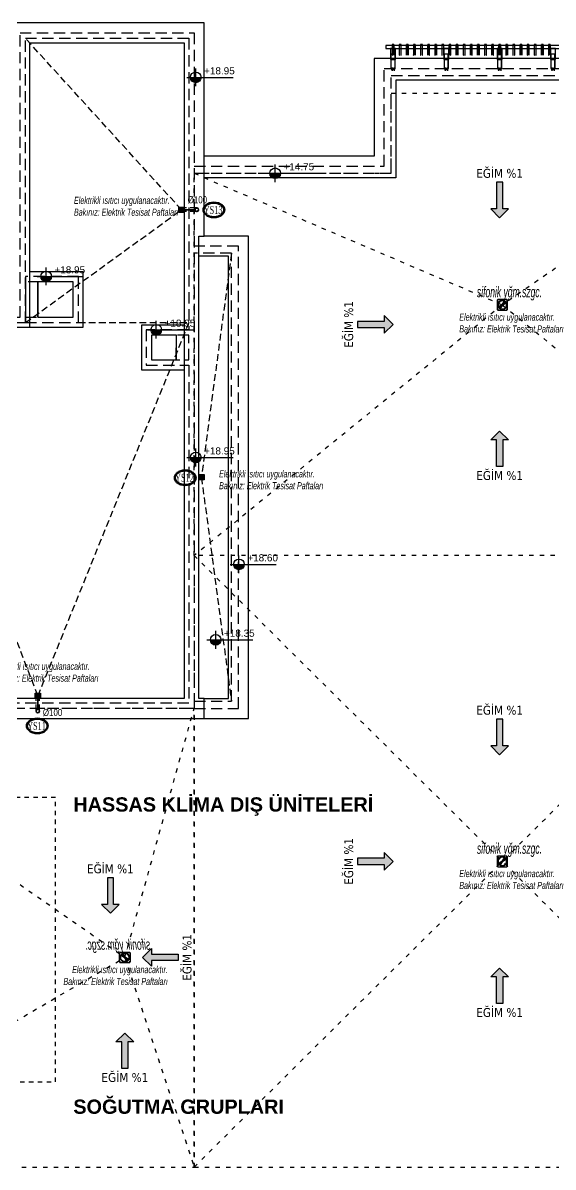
# Model space of a CAD drawing. Header units: centimetres. Extents: x 372964 to 529194, y 28783 to 59011.
# Drawn here: x 391558 to 393050, y 33743 to 36961 of the extents above; entities that cross this region are included whole.
import ezdxf
from ezdxf.enums import TextEntityAlignment as Align

# ---------------------------------------------------------------- set-up
doc = ezdxf.new("R2010")
doc.units = ezdxf.units.CM
for name, pattern in [('( Hidden )', [0.375, 0.25, -0.125]), ('3+1_3b$0$DASHED', [0.25, 0.125, -0.125]), ('ACAD_ISO03W100', [30, 12, -18]), ('HIDDEN', [9.525, 6.35, -3.175])]:
    doc.linetypes.add(name, pattern=pattern)
doc.layers.get('0').update_dxf_attribs({"lineweight": 9})
for name, color, linetype, lineweight in [('0-KRCN-MİMARİ-220526', 8, 'Continuous', 9), ('0-KRCN-SHT-KOLADI-YAZIYAĞMURSUYU', 4, 'Continuous', 35), ('0-KRCN-SHT-YAZI-ÇAP-PİSSU', 41, 'Continuous', 30), ('0-MEK-SHT-aa YAĞMURSUYUBORUSU-100', 3, 'PISSU_LINE50', 35), ('0-MEK-SHT-KOLADI-YAZIYAĞMURSUYU', 4, 'Continuous', 35), ('AS_YAZI', 8, 'Continuous', 9), ('GEB-BEZUG', 8, 'Continuous', 25)]:
    doc.layers.add(name, color=color, linetype=linetype, lineweight=lineweight)
for name, color, linetype in [('AS_GOR', 8, 'Continuous'), ('AS_PRFL_CELIK', 8, 'Continuous'), ('AS_SMB_KOT', 8, 'Continuous'), ('AS_TA_HIDDEN', 8, 'HIDDEN'), ('AS_TES_SUZGEC', 171, 'Continuous'), ('AS_YAZI_EGIM', 8, 'Continuous')]:
    doc.layers.add(name, color=color, linetype=linetype)
doc.styles.add('_yazı-50', font='arial.ttf')
doc.styles.add('ARIAL', font='arial.ttf', dxfattribs={"width": 0.8})
doc.styles.add('Kalin02', font='arialbd.ttf')
doc.styles.add('MUF', font='isocpeur.ttf')
doc.styles.add('TAHOMA', font='tahoma.ttf')
doc.styles.add('YAZI', font='times.ttf')
doc.styles.add('ÇAP-2', font='ARIALNBI.TTF')
doc.linetypes.add('PISSU_LINE50', pattern='A,50,-10,["C",MUF,S=10,R=0,X=1,Y=-5],0', length=60)

# ---------------------------------------------------------------- blocks, each defined once
blk = doc.blocks.new('A$C75464483-')
at = {"layer": '0-KRCN-SHT-KOLADI-YAZIYAĞMURSUYU', "linetype": 'Continuous'}
for points in [[(22.3, 5.7, -0.254464), (22.3, -5.7, -0.105847), (17.2, -11.7, -0.086514), (9.5, -15.7, -0.153914), (-10.7, -15.7, -0.086514), (-18.3, -11.7, -0.105847), (-23.5, -5.7, -0.254464), (-23.5, 5.7, -0.105847), (-18.3, 11.7, -0.086514), (-10.7, 15.7, -0.153914), (9.5, 15.7, -0.086514), (17.2, 11.7, -0.105847), (22.3, 5.7, -0.125236)], [(20.7, 4.9, -0.254464), (20.7, -4.9, -0.105847), (16.1, -10.3, -0.086514), (9, -14, -0.153914), (-10.1, -14, -0.086514), (-17.2, -10.3, -0.105847), (-21.9, -4.9, -0.254464), (-21.9, 4.9, -0.105847), (-17.2, 10.3, -0.086514), (-10.1, 14, -0.153914), (9, 14, -0.086514), (16.1, 10.3, -0.105847), (20.7, 4.9, -0.125236)]]:
    blk.add_lwpolyline(points, format="xyb", dxfattribs=at)
at = {"layer": '0-KRCN-SHT-KOLADI-YAZIYAĞMURSUYU', "linetype": 'Continuous', "style": 'YAZI', "width": 0.6}
blk.add_text('YS', height=18, rotation=360, dxfattribs=at).set_placement((0, 0), align=Align.MIDDLE_RIGHT)
blk.add_attdef('99', text='', height=18, rotation=360, dxfattribs=at).set_placement((0, 0), align=Align.MIDDLE_LEFT)
blk = doc.blocks.new('celik yatay tasiyici')
at = {"layer": 'AS_PRFL_CELIK'}
blk.add_line((-6, 0.5), (6, 0.5), dxfattribs=at)
for points in [[(7, 56), (-7, 56), (-7, 25), (7, 25)], [(-6, 0), (6, 0), (6, 40), (-6, 40)], [(-2, 0.5), (-4, 0.5), (-4, 0.7), (-2, 0.7)], [(-2.3, 0.7), (-3.7, 0.7), (-3.7, 1.5), (-2.3, 1.5)], [(-2.5, 0.5), (-2.5, -4.5), (-3.5, -4.5), (-3.5, 0.5)], [(4, 0.5), (2, 0.5), (2, 0.7), (4, 0.7)], [(3.7, 0.7), (2.3, 0.7), (2.3, 1.5), (3.7, 1.5)], [(3.5, 0.5), (3.5, -4.5), (2.5, -4.5), (2.5, 0.5)]]:
    blk.add_lwpolyline(points, close=True, dxfattribs=at)
blk.add_lwpolyline([(5.5, 0.5), (5.5, 40)], dxfattribs=at)
at = {"layer": 'AS_PRFL_CELIK', "linetype": '( Hidden )'}
for points in [[(-3, 2.5), (-3, -6.5)], [(3, 2.5), (3, -6.5)]]:
    blk.add_lwpolyline(points, dxfattribs=at)
blk = doc.blocks.new('celik dikey profil 8x14')
at = {"layer": 'AS_PRFL_CELIK', "transparency": 33554687}
h = blk.add_hatch(dxfattribs=at)
h.set_pattern_fill('STEEL', color=256, scale=0.1, angle=-90)
h.set_pattern_definition([(315, (-91390.32118, 487457.80356), (0.22450640303, 0.22450640303), []), (315, (-91390.16243, 487457.80356), (0.22450640303, 0.22450640303), [])])
h.paths.add_polyline_path([(2, -26.5), (2.5, -26.5), (2.5, 3.5), (-2.5, 3.5), (-2.5, -26.5), (-2, -26.5), (-2, 3), (2, 3)])
at = {"layer": 'AS_PRFL_CELIK'}
blk.add_lwpolyline([(2, -26.5), (2.5, -26.5), (2.5, 3.5), (-2.5, 3.5), (-2.5, -26.5), (-2, -26.5), (-2, 3), (2, 3)], close=True, dxfattribs=at)
blk = doc.blocks.new('celik cephe sistem plan')
at = {"layer": 'AS_PRFL_CELIK'}
blk.add_lwpolyline([(-20, 64), (-20, 56), (3620, 56), (3620, 64)], close=True, dxfattribs=at)
for name, p in [('celik dikey profil 8x14', (0, 64)), ('celik dikey profil 8x14', (20, 64)), ('celik dikey profil 8x14', (40, 64)), ('celik dikey profil 8x14', (60, 64)), ('celik dikey profil 8x14', (80, 64)), ('celik dikey profil 8x14', (100, 64)), ('celik dikey profil 8x14', (120, 64)), ('celik dikey profil 8x14', (140, 64)), ('celik dikey profil 8x14', (160, 64)), ('celik dikey profil 8x14', (180, 64)), ('celik dikey profil 8x14', (200, 64)), ('celik dikey profil 8x14', (220, 64)), ('celik dikey profil 8x14', (240, 64)), ('celik dikey profil 8x14', (260, 64)), ('celik dikey profil 8x14', (280, 64)), ('celik dikey profil 8x14', (300, 64)), ('celik dikey profil 8x14', (320, 64)), ('celik dikey profil 8x14', (340, 64)), ('celik dikey profil 8x14', (360, 64)), ('celik dikey profil 8x14', (380, 64)), ('celik dikey profil 8x14', (400, 64)), ('celik dikey profil 8x14', (420, 64)), ('celik dikey profil 8x14', (440, 64)), ('celik yatay tasiyici', (0, 0)), ('celik yatay tasiyici', (150, 0)), ('celik yatay tasiyici', (300, 0)), ('celik yatay tasiyici', (450, 0))]:
    blk.add_blockref(name, p, dxfattribs=at)
blk = doc.blocks.new('STR_R')
at = {"layer": 'AS_GOR'}
for points in [[(13400, -650), (13399.9, -550)], [(13789.9, -770), (13790, -700)]]:
    blk.add_lwpolyline(points, dxfattribs=at)
at = {"layer": 'AS_TA_HIDDEN', "linetype": 'HIDDEN', "ltscale": 5}
for points in [[(13350, -650), (13350, 150), (13840, 150), (13840, -1750), (11750, -1750), (11750, -2350), (9850, -2350), (9850, -650), (13350, -650)], [(13825, -785), (13825, -1735), (11735, -1735), (11735, -2335), (9865, -2335), (9865, -665), (13365, -665), (13365, 135), (13825, 135), (13825, -685)], [(13840, -225), (14375, -225), (14375, 50), (22550, 50)], [(13840, -245), (14395, -245), (14395, 30), (22530, 30), (22530, -1320)], [(13840, -1750), (13965, -1750), (13965, -450), (13840, -450)], [(13840, -1730), (13945, -1730), (13945, -470), (13840, -470)], [(13825, -685), (13705, -685), (13705, -785), (13825, -785)]]:
    blk.add_lwpolyline(points, dxfattribs=at)
for points in [[(13365, -665), (13515, -665), (13515, -535), (13365, -535)], [(13365, -650), (13500, -650), (13500, -550), (13365, -550)], [(13825, -700), (13720, -700), (13720, -770), (13825, -770)]]:
    blk.add_lwpolyline(points, close=True, dxfattribs=at)
at = {"layer": 'AS_PRFL_CELIK'}
blk.add_blockref('celik cephe sistem plan', (14400, 50), dxfattribs=at)
blk = doc.blocks.new('OPK-03-1_RD')
at = {"layer": 'AS_GOR'}
for points in [[(13868, -422), (13868, 178), (13322, 178), (13322, -422), (13337, -422), (13337, -637), (9837, -637), (9837, -1722), (9822, -1722), (9822, -2378), (11778, -2378), (11778, -1778), (13868, -1778), (13868, -1722), (13853, -1722), (13853, -422)], [(13378, -678), (13378, 122), (13812, 122), (13812, -1722), (11722, -1722), (11722, -2322), (9878, -2322), (9878, -678)], [(13400, -650), (13500, -650), (13500, -550), (13400, -550)], [(13720, -770), (13790, -770), (13790, -700), (13720, -700)]]:
    blk.add_lwpolyline(points, close=True, dxfattribs=at)
for points in [[(22578, -1295), (22578, 78), (14347, 78), (14347, -197), (13868, -197)], [(22517, -1295), (22517, 17), (14408, 17), (14408, -258), (13868, -258)], [(13868, -1778), (13993, -1778), (13993, -422), (13868, -422)], [(13868, -1722), (13937, -1722), (13937, -478), (13853, -478)], [(13378, -678), (13528, -678), (13528, -522), (13378, -522)], [(13812, -672), (13692, -672), (13692, -798), (13812, -798)]]:
    blk.add_lwpolyline(points, dxfattribs=at)
blk.add_blockref('STR_R', (0, 0))
blk = doc.blocks.new('kot01')
at = {"layer": 'AS_SMB_KOT'}
h = blk.add_hatch(color=8, dxfattribs=at)
edge = h.paths.add_edge_path()
edge.add_arc((0, 0), 0.3, 180, 360)
edge.add_line((0.3, 0), (-0.3, 0))
for p, q in [((-0.5, 0), (2.1, 0)), ((0, -0.5), (0, 0.5))]:
    blk.add_line(p, q, dxfattribs=at)
blk.add_circle((0, 0), 0.3, dxfattribs=at)
at = {"layer": 'AS_SMB_KOT', "style": '_yazı-50'}
for tag, p in [('INCE', (0.434, 0.1)), ('KABA', (0.434, -0.5))]:
    blk.add_attdef(tag, p, '', height=0.4, dxfattribs=at)
blk = doc.blocks.new('Einfügepunkt')
at = {"layer": 'GEB-BEZUG'}
for p, q in [((-1, -1), (1, 1)), ((-1, 1), (1, -1))]:
    blk.add_line(p, q, dxfattribs=at)
blk = doc.blocks.new('sifonik-suzgec')
at = {"layer": 'AS_TES_SUZGEC', "ltscale": 25}
for p, q in [((-15, 13), (-13, 15)), ((-15, 13), (-15, -13)), ((-12.9, 0.2), (-13.1, 0)), ((13, 15), (-13, 15)), ((-12.9, 0.2), (-12.2, 0.2)), ((-12.4, 3.5), (-12.6, 3.4)), ((-12.6, 3.4), (-12.5, 3.2)), ((-12.6, 3.4), (-11.9, 3.2)), ((-12.5, 3.2), (-11.8, 3)), ((-12.4, 3.5), (-11.7, 3.3)), ((-12.3, 0), (-12.2, 0.2)), ((-12.2, 0.2), (-11.8, 0.2)), ((-11.9, 3.2), (-11.7, 3.3)), ((-11.8, 3), (-11.9, 3.2)), ((-11.4, 2.9), (-11.8, 3)), ((-11.7, 3.3), (-11.3, 3.2)), ((-10.5, 1.6), (-11.7, 1.7)), ((-11.7, 1.4), (-10.6, 1.2)), ((-11.1, 6.6), (-11.3, 6.5)), ((-11.3, 6.5), (-11.3, 6.3)), ((-11.3, 6.5), (-10.7, 6.2)), ((-11.3, 6.3), (-10.6, 5.9)), ((-11.1, 6.6), (-10.4, 6.2)), ((-11, 4.3), (-9.9, 3.9)), ((-9.8, 4.2), (-10.8, 4.7)), ((-10.7, 6.2), (-10.4, 6.2)), ((-10.6, 5.9), (-10.7, 6.2)), ((-10.3, 5.7), (-10.6, 5.9)), ((-10.6, 1.2), (-10.5, 1.6)), ((-10.4, 6.2), (-10.1, 6.1)), ((-9.9, 3.9), (-9.8, 4.2)), ((-9.5, 7), (-8.5, 6.3)), ((-8.3, 6.6), (-9.3, 7.3)), ((-9.2, 9.2), (-9.2, 9)), ((-9, 9.2), (-9.2, 9.2)), ((-9.2, 9.2), (-8.7, 8.7)), ((-9.2, 9), (-8.7, 8.5)), ((-9, 9.2), (-8.5, 8.7)), ((-8.7, 8.7), (-8.5, 8.7)), ((-8.7, 8.5), (-8.7, 8.7)), ((-8.5, 8.2), (-8.7, 8.5)), ((-8.5, 8.7), (-8.2, 8.5)), ((-8.5, 6.3), (-8.3, 6.6)), ((-7.3, 9.3), (-6.6, 8.3)), ((-6.3, 8.5), (-7, 9.5)), ((-6.5, 11.3), (-6.6, 11.1)), ((-6.6, 11.1), (-6.2, 10.4)), ((-6.6, 8.3), (-6.3, 8.5)), ((-6.5, 11.3), (-6.2, 10.7)), ((-6.3, 11.3), (-6.5, 11.3)), ((-6.3, 11.3), (-5.9, 10.6)), ((-6.2, 10.7), (-5.9, 10.6)), ((-6.2, 10.4), (-6.2, 10.7)), ((-6.1, 10.1), (-6.2, 10.4)), ((-5.9, 10.6), (-5.7, 10.3)), ((-4.7, 10.8), (-4.2, 9.8)), ((-3.9, 9.9), (-4.3, 11)), ((-4.2, 9.8), (-3.9, 9.9)), ((-3.4, 12.6), (-3.5, 12.4)), ((-3.5, 12.4), (-3.3, 11.7)), ((-3.4, 12.6), (-3.2, 11.9)), ((-3.2, 12.5), (-3.4, 12.6)), ((-3.3, 11.7), (-3.2, 11.9)), ((-3.2, 11.3), (-3.3, 11.7)), ((-0.6, 0.6), (-3.3, -1.2)), ((-3.3, -1.3), (-0.5, 0.5)), ((-3.2, 12.5), (-3, 11.8)), ((-3.2, 11.9), (-3, 11.8)), ((-3, 11.8), (-2.9, 11.4)), ((-1.7, 11.7), (-1.6, 10.5)), ((-1.6, 10.5), (-1.2, 10.6)), ((-1.2, 10.6), (-1.4, 11.7)), ((1.8, 4.2), (-0.6, 0.6)), ((-0.6, 0.6), (-0.5, 0.5)), ((-0.5, 0.5), (1.8, 4.1)), ((-0.5, 0.5), (0, 0)), ((0, 13.1), (-0.2, 12.9)), ((-0.2, 12.9), (-0.2, 12.2)), ((-0.2, 12.2), (0, 12.3)), ((-0.2, 11.8), (-0.2, 12.2)), ((0, 13.1), (0, 12.3)), ((0.2, 12.9), (0, 13.1)), ((0, 12.3), (0.2, 12.2)), ((0, 0), (2.6, 2.6)), ((0, 0), (0, 0.2)), ((0.2, 12.9), (0.2, 12.2)), ((0.2, 12.2), (0.2, 11.8)), ((3.3, 1.3), (0.5, -0.5)), ((0.6, -0.6), (3.3, 1.2)), ((1.4, 11.7), (1.2, 10.6)), ((1.2, 10.6), (1.6, 10.5)), ((1.6, 10.5), (1.7, 11.7)), ((1.9, 4.3), (1.8, 4.2)), ((1.8, 4.2), (1.8, 4.1)), ((1.8, 4.2), (1.8, 4.2)), ((1.8, 4.1), (1.8, 4.2)), ((2.6, 2.6), (1.8, 4.2)), ((1.8, 4.1), (2.6, 2.6)), ((3.8, 7.3), (1.9, 4.3)), ((1.9, 4.3), (3.9, 7.2)), ((1.9, 4.2), (1.9, 4.3)), ((1.9, 4.3), (1.9, 4.2)), ((1.9, 4.3), (1.9, 4.3)), ((2.7, 2.7), (1.9, 4.3)), ((1.9, 4.2), (2.7, 2.7)), ((2.6, 2.6), (2.6, 2.6)), ((2.6, 2.6), (2.6, 2.6)), ((2.6, 2.6), (3.3, 1.3)), ((3.3, 1.3), (2.6, 2.6)), ((2.7, 2.7), (7.7, 7.7)), ((2.7, 2.7), (2.7, 2.7)), ((2.7, 2.7), (2.7, 2.7)), ((2.7, 2.7), (3.4, 1.4)), ((3.4, 1.4), (2.7, 2.7)), ((2.9, 11.4), (3, 11.8)), ((3.2, 12.5), (3, 11.8)), ((3, 11.8), (3.2, 11.9)), ((3.4, 12.6), (3.2, 11.9)), ((3.4, 12.6), (3.2, 12.5)), ((3.2, 11.9), (3.3, 11.7)), ((3.3, 11.7), (3.2, 11.3)), ((3.5, 12.4), (3.3, 11.7)), ((3.3, 1.2), (3.5, 1.3)), ((3.3, 1.3), (3.3, 1.3)), ((3.3, 1.2), (3.3, 1.3)), ((3.3, 1.3), (3.3, 1.2)), ((3.5, 12.4), (3.4, 12.6)), ((7.2, 3.9), (3.4, 1.4)), ((3.4, 1.4), (3.4, 1.4)), ((3.5, 1.3), (3.4, 1.4)), ((3.4, 1.4), (3.5, 1.3)), ((3.5, 1.3), (7.3, 3.8)), ((3.8, 7.3), (4.1, 7.7)), ((4.3, 11), (3.9, 9.9)), ((3.9, 9.9), (4.2, 9.8)), ((4.1, 7.7), (5.7, 10.3)), ((4.2, 9.8), (4.7, 10.8)), ((5.7, 10.3), (5.9, 10.5)), ((6.3, 11.3), (5.9, 10.5)), ((5.9, 10.5), (6.1, 10.6)), ((6.5, 11.3), (6.1, 10.6)), ((6.1, 10.6), (6.2, 10.3)), ((6.2, 10.3), (6.1, 10.1)), ((6.6, 11.1), (6.2, 10.3)), ((6.5, 11.3), (6.3, 11.3)), ((6.6, 11.1), (6.5, 11.3)), ((6.6, 9.8), (6.8, 9.9)), ((7.2, 9.3), (7.4, 9.5)), ((7.7, 4.1), (7.3, 3.8)), ((7.7, 9.2), (7.6, 9.1)), ((7.7, 7.7), (8.6, 8.6)), ((7.7, 4.1), (10.3, 5.7)), ((10.3, 5.8), (7.9, 4.3)), ((8.2, 8.5), (8.4, 8.6)), ((9, 9.2), (8.4, 8.6)), ((8.4, 8.6), (8.6, 8.6)), ((8.6, 8.4), (8.5, 8.2)), ((9.2, 9.2), (8.6, 8.6)), ((9.2, 9), (8.6, 8.4)), ((8.6, 8.6), (8.6, 8.4)), ((9.2, 9.2), (9, 9.2)), ((9.1, 7.6), (9.2, 7.7)), ((9.2, 9), (9.2, 9.2)), ((9.3, 7.2), (9.5, 7.4)), ((9.9, 6.8), (9.8, 6.6)), ((10.1, 6.1), (10.3, 6.2)), ((11.1, 6.6), (10.3, 6.2)), ((10.3, 6.2), (10.6, 6.1)), ((10.5, 6), (10.3, 5.8)), ((10.3, 5.7), (10.5, 5.9)), ((10.3, 5.8), (10.3, 5.7)), ((11.3, 6.3), (10.5, 5.9)), ((10.6, 6.1), (10.5, 6)), ((10.5, 5.9), (10.5, 6)), ((11.3, 6.5), (10.6, 6.1)), ((11.3, 6.5), (11.1, 6.6)), ((11.3, 6.3), (11.3, 6.5)), ((11.7, 3.3), (11.3, 3.2)), ((11.4, 2.9), (11.8, 3)), ((12.4, 3.5), (11.7, 3.3)), ((11.9, 3.2), (11.7, 3.3)), ((11.8, 3), (11.9, 3.2)), ((12.5, 3.2), (11.8, 3)), ((12.2, 0.2), (11.8, 0.2)), ((12.6, 3.4), (11.9, 3.2)), ((12.3, 0), (12.2, 0.2)), ((12.9, 0.2), (12.2, 0.2)), ((12.6, 3.4), (12.4, 3.5)), ((12.5, 3.2), (12.6, 3.4)), ((13.1, 0), (12.9, 0.2)), ((13, 15), (15, 13)), ((15, -13), (15, 13)), ((-13, -15), (-15, -13)), ((-13.1, 0), (-12.9, -0.2)), ((-13.1, 0), (-12.3, 0)), ((-13, -15), (13, -15)), ((-12.9, -0.2), (-12.2, -0.2)), ((-12.5, -3.2), (-12.6, -3.4)), ((-12.6, -3.4), (-11.9, -3.2)), ((-12.6, -3.4), (-12.4, -3.5)), ((-12.5, -3.2), (-11.8, -3)), ((-12.4, -3.5), (-11.7, -3.3)), ((-12.2, -0.2), (-12.3, 0)), ((-11.8, -0.2), (-12.2, -0.2)), ((-11.9, -3.2), (-11.8, -3)), ((-11.7, -3.3), (-11.9, -3.2)), ((-11.8, -3), (-11.4, -2.9)), ((-10.6, -1.2), (-11.7, -1.4)), ((-11.7, -1.7), (-10.5, -1.6)), ((-11.3, -3.2), (-11.7, -3.3)), ((-11.3, -6.3), (-10.5, -5.9)), ((-11.3, -6.5), (-10.6, -6.1)), ((-11.3, -6.3), (-11.3, -6.5)), ((-11.3, -6.5), (-11.1, -6.6)), ((-11.1, -6.6), (-10.3, -6.2)), ((-9.9, -3.9), (-11, -4.3)), ((-10.8, -4.7), (-9.8, -4.2)), ((-10.5, -1.6), (-10.6, -1.2)), ((-10.6, -6.1), (-10.5, -5.9)), ((-10.3, -6.2), (-10.6, -6.1)), ((-10.5, -5.9), (-10.3, -5.7)), ((-10.3, -5.7), (-7.7, -4.1)), ((-10.1, -6.1), (-10.3, -6.2)), ((-9.8, -4.2), (-9.9, -3.9)), ((-9.9, -6.8), (-9.8, -6.6)), ((-9.3, -7.2), (-9.5, -7.4)), ((-9.1, -7.6), (-9.2, -7.7)), ((-9.2, -9), (-8.6, -8.4)), ((-9.2, -9.2), (-8.6, -8.6)), ((-9.2, -9), (-9.2, -9.2)), ((-9.2, -9.2), (-9, -9.2)), ((-9, -9.2), (-8.4, -8.6)), ((-8.6, -8.6), (-7.7, -7.7)), ((-8.6, -8.4), (-8.5, -8.2)), ((-8.6, -8.6), (-8.6, -8.4)), ((-8.4, -8.6), (-8.6, -8.6)), ((-8.2, -8.5), (-8.4, -8.6)), ((-7.7, -7.7), (-2.7, -2.7)), ((-7.7, -4.1), (-7.3, -3.8)), ((-7.7, -9.2), (-7.6, -9.1)), ((-7.2, -9.3), (-7.4, -9.5)), ((-3.5, -1.3), (-7.3, -3.8)), ((-7.3, -3.9), (-3.4, -1.4)), ((-6.6, -9.8), (-6.8, -9.9)), ((-6.6, -11.1), (-6.2, -10.3)), ((-6.6, -11.1), (-6.5, -11.3)), ((-6.5, -11.3), (-6.1, -10.6)), ((-6.5, -11.3), (-6.3, -11.3)), ((-6.3, -11.3), (-5.9, -10.5)), ((-6.2, -10.3), (-6.1, -10.1)), ((-6.1, -10.6), (-6.2, -10.3)), ((-6, -10.5), (-6.1, -10.6)), ((-5.8, -10.3), (-6, -10.5)), ((-6, -10.5), (-5.9, -10.5)), ((-5.9, -10.5), (-5.7, -10.3)), ((-4.3, -7.9), (-5.8, -10.3)), ((-5.7, -10.3), (-5.8, -10.3)), ((-5.7, -10.3), (-4.1, -7.7)), ((-3.8, -7.3), (-4.1, -7.7)), ((-1.9, -4.3), (-3.9, -7.3)), ((-3.8, -7.3), (-1.9, -4.3)), ((-3.3, -1.2), (-3.5, -1.3)), ((-3.5, -1.3), (-3.4, -1.4)), ((-3.4, -1.4), (-3.5, -1.3)), ((-3.5, -12.4), (-3.3, -11.7)), ((-3.5, -12.4), (-3.4, -12.6)), ((-3.4, -1.4), (-3.4, -1.4)), ((-2.7, -2.7), (-3.4, -1.4)), ((-3.4, -1.4), (-2.7, -2.7)), ((-3.4, -12.6), (-3.2, -11.9)), ((-3.4, -12.6), (-3.2, -12.5)), ((-3.3, -1.3), (-3.3, -1.2)), ((-3.3, -1.2), (-3.3, -1.3)), ((-3.3, -1.3), (-3.3, -1.3)), ((-2.6, -2.6), (-3.3, -1.3)), ((-3.3, -1.3), (-2.6, -2.6)), ((-3.2, -11.3), (-3.3, -11.7)), ((-3.3, -11.7), (-3.2, -11.9)), ((-3.2, -11.9), (-3, -11.8)), ((-3.2, -12.5), (-3, -11.8)), ((-3, -11.8), (-2.9, -11.4)), ((-2.7, -2.7), (-2.7, -2.7)), ((-2.7, -2.7), (-1.9, -4.3)), ((-1.9, -4.2), (-2.7, -2.7)), ((-2.7, -2.7), (-2.7, -2.7)), ((-2.6, -2.6), (0, 0)), ((-2.6, -2.6), (-2.6, -2.6)), ((-2.6, -2.6), (-1.8, -4.2)), ((-1.8, -4.1), (-2.6, -2.6)), ((-2.6, -2.6), (-2.6, -2.6)), ((-1.9, -4.3), (-1.8, -4.2)), ((-1.9, -4.2), (-1.9, -4.3)), ((-1.9, -4.3), (-1.9, -4.2)), ((-1.9, -4.3), (-1.9, -4.3)), ((0.5, -0.5), (-1.8, -4.1)), ((-1.8, -4.2), (0.6, -0.6)), ((-1.8, -4.2), (-1.8, -4.1)), ((-1.8, -4.1), (-1.8, -4.2)), ((-1.8, -4.2), (-1.8, -4.2)), ((0, 0), (-0.3, 0)), ((-0.2, -11.8), (-0.2, -12.2)), ((-0.2, -12.2), (0, -12.3)), ((-0.2, -12.9), (-0.2, -12.2)), ((-0.2, -12.9), (0, -13.1)), ((0, 0), (0.5, -0.5)), ((0, 0), (0.2, 0)), ((0, 0), (0, -0.3)), ((0, -12.3), (0.2, -12.2)), ((0, -13.1), (0, -12.3)), ((0, -13.1), (0.2, -12.9)), ((0.2, -12.2), (0.2, -11.8)), ((0.2, -12.9), (0.2, -12.2)), ((0.6, -0.6), (0.5, -0.5)), ((2.9, -11.4), (3, -11.8)), ((3, -11.8), (3.2, -11.9)), ((3.2, -12.5), (3, -11.8)), ((3.3, -11.7), (3.2, -11.3)), ((3.2, -11.9), (3.3, -11.7)), ((3.4, -12.6), (3.2, -11.9)), ((3.2, -12.5), (3.4, -12.6)), ((3.5, -12.4), (3.3, -11.7)), ((3.4, -12.6), (3.5, -12.4)), ((5.7, -10.3), (5.9, -10.6)), ((5.9, -10.6), (6.2, -10.7)), ((6.3, -11.3), (5.9, -10.6)), ((6.2, -10.4), (6.1, -10.1)), ((6.2, -10.7), (6.2, -10.4)), ((6.6, -11.1), (6.2, -10.4)), ((6.5, -11.3), (6.2, -10.7)), ((6.3, -11.3), (6.5, -11.3)), ((6.5, -11.3), (6.6, -11.1)), ((8.2, -8.5), (8.5, -8.7)), ((8.7, -8.5), (8.5, -8.2)), ((8.5, -8.7), (8.7, -8.7)), ((9, -9.2), (8.5, -8.7)), ((8.7, -8.7), (8.7, -8.5)), ((9.2, -9), (8.7, -8.5)), ((9.2, -9.2), (8.7, -8.7)), ((9, -9.2), (9.2, -9.2)), ((9.2, -9.2), (9.2, -9)), ((10.1, -6.1), (10.4, -6.2)), ((10.6, -5.9), (10.3, -5.7)), ((10.4, -6.2), (10.7, -6.2)), ((11.1, -6.6), (10.4, -6.2)), ((10.7, -6.2), (10.6, -5.9)), ((11.3, -6.3), (10.6, -5.9)), ((11.3, -6.5), (10.7, -6.2)), ((11.1, -6.6), (11.3, -6.5)), ((11.3, -3.2), (11.7, -3.3)), ((11.3, -6.5), (11.3, -6.3)), ((11.8, -3), (11.4, -2.9)), ((11.7, -3.3), (11.9, -3.2)), ((12.4, -3.5), (11.7, -3.3)), ((11.8, -0.2), (12.2, -0.2)), ((11.9, -3.2), (11.8, -3)), ((12.5, -3.2), (11.8, -3)), ((12.6, -3.4), (11.9, -3.2)), ((12.2, -0.2), (12.3, 0)), ((12.9, -0.2), (12.2, -0.2)), ((13.1, 0), (12.3, 0)), ((12.4, -3.5), (12.6, -3.4)), ((12.6, -3.4), (12.5, -3.2)), ((12.9, -0.2), (13.1, 0)), ((15, -13), (13, -15))]:
    blk.add_line(p, q, dxfattribs=at)
for centre, radius in [((0, 0), 13.1), ((-12.5, 12.5), 0.3), ((12.5, 12.5), 0.3), ((-12.5, -12.5), 0.3), ((12.5, -12.5), 0.3)]:
    blk.add_circle(centre, radius, dxfattribs=at)
for centre, radius, start, end in [((0, 0), 12.9, 165.8007, 179.1993), ((0, 0), 12.6, 165.8198, 179.1802), ((0, 0), 12.9, 150.8007, 164.1993), ((0, 0), 12.6, 150.8198, 164.1802), ((0, 0), 12.1, 165.8539, 179.1461), ((0, 0), 12, 165.8607, 179.1393), ((0, 0), 11.8, 165.8753, 179.1247), ((0, 0), 11.8, 171.6247, 173.3753), ((0, 0), 12.1, 150.8539, 164.1461), ((0, 0), 12, 150.8607, 164.1393), ((0, 0), 11.8, 150.8753, 164.1247), ((0, 0), 12.9, 135.8007, 149.1993), ((0, 0), 11.8, 156.6247, 158.3753), ((0, 0), 12.6, 135.8198, 149.1802), ((0, 0), 12.1, 135.8539, 149.1461), ((0, 0), 12, 135.8607, 149.1393), ((0, 0), 11.8, 135.8753, 149.1247), ((0, 0), 11.8, 141.6247, 143.3753), ((0, 0), 12.9, 120.8007, 134.1993), ((0, 0), 12.6, 120.8198, 134.1802), ((0, 0), 12.1, 120.8539, 134.1461), ((0, 0), 12, 120.8607, 134.1393), ((0, 0), 11.8, 120.8753, 134.1247), ((0, 0), 11.8, 126.6247, 128.3753), ((0, 0), 12.9, 105.8007, 119.1993), ((0, 0), 12.6, 105.8198, 119.1802), ((0, 0), 12.1, 105.8539, 119.1461), ((0, 0), 12, 105.8607, 119.1393), ((0, 0), 11.8, 105.8753, 119.1247), ((0, 0), 11.8, 111.6247, 113.3753), ((0, 0), 12.9, 90.8007, 104.1993), ((0, 0), 12.6, 90.8198, 104.1802), ((0, 0), 12.1, 90.8539, 104.1461), ((0, 0), 12, 90.8607, 104.1393), ((0, 0), 11.8, 90.8753, 104.1247), ((0, 0), 11.8, 96.6247, 98.3753), ((0, 0), 12.9, 75.8007, 89.1993), ((0, 0), 12.6, 75.8198, 89.1802), ((0, 0), 12.1, 75.8539, 89.1461), ((0, 0), 12, 75.8607, 89.1393), ((0, 0), 11.8, 75.8753, 89.1247), ((0, 0), 11.8, 81.6247, 83.3753), ((0, 0), 11.8, 60.8753, 74.1247), ((0, 0), 12.1, 60.8539, 74.1461), ((0, 0), 12, 60.8607, 74.1393), ((0, 0), 12.6, 60.8198, 74.1802), ((0, 0), 12.9, 60.8007, 74.1993), ((5.9, 5.9), 2.58, 45, 135.7807), ((0, 0), 11.8, 66.6247, 68.3753), ((0, 0), 11.8, 45.8753, 59.1247), ((0, 0), 12.1, 45.8539, 59.1461), ((0, 0), 12, 55.6693, 59.1393), ((0, 0), 12.6, 45.8198, 59.1802), ((0, 0), 12.9, 45.8007, 59.1993), ((0, 0), 12, 52.1808, 55.6693), ((0, 0), 12, 45.8607, 50.069), ((5.9, 5.9), 2.58, 321.1789, 45), ((5.9, 5.9), 2.58, 314.2193, 321.1789), ((0, 0), 11.8, 30.8753, 44.1247), ((0, 0), 12, 39.931, 44.1393), ((0, 0), 12.1, 30.8539, 44.1461), ((0, 0), 12.6, 30.8198, 44.1802), ((0, 0), 12.9, 30.8007, 44.1993), ((0, 0), 12, 34.3307, 37.8192), ((0, 0), 12, 30.8607, 34.3307), ((0, 0), 11.8, 15.8753, 29.1247), ((0, 0), 12, 15.8607, 29.1393), ((0, 0), 12.1, 15.8539, 29.1461), ((0, 0), 12.6, 15.8198, 29.1802), ((0, 0), 12.9, 15.8007, 29.1993), ((0, 0), 11.8, 0.8753, 14.1247), ((0, 0), 12, 0.8607, 14.1393), ((0, 0), 12.1, 0.8539, 14.1461), ((0, 0), 12.6, 0.8198, 14.1802), ((0, 0), 12.9, 0.8007, 14.1993), ((0, 0), 12.9, 180.8007, 194.1993), ((0, 0), 12.6, 180.8198, 194.1802), ((0, 0), 12.9, 195.8007, 209.1993), ((0, 0), 12.1, 180.8539, 194.1461), ((0, 0), 12.6, 195.8198, 209.1802), ((0, 0), 12, 180.8607, 194.1393), ((0, 0), 11.8, 180.8753, 194.1247), ((0, 0), 11.8, 186.6247, 188.3753), ((0, 0), 12.1, 195.8539, 209.1461), ((0, 0), 12, 195.8607, 209.1393), ((0, 0), 11.8, 195.8753, 209.1247), ((0, 0), 12.9, 210.8007, 224.1993), ((0, 0), 11.8, 201.6247, 203.3753), ((0, 0), 12.6, 210.8198, 224.1802), ((0, 0), 12.1, 210.8539, 224.1461), ((0, 0), 12, 210.8607, 214.3307), ((0, 0), 11.8, 210.8753, 224.1247), ((0, 0), 12, 214.3307, 217.8192), ((0, 0), 12, 219.931, 224.1393), ((0, 0), 12.9, 225.8007, 239.1993), ((0, 0), 12.6, 225.8198, 239.1802), ((-5.9, -5.9), 2.58, 134.2193, 225), ((0, 0), 12, 225.8607, 230.069), ((0, 0), 12.1, 225.8539, 239.1461), ((0, 0), 11.8, 225.8753, 239.1247), ((-5.9, -5.9), 2.58, 225, 308.8211), ((0, 0), 12, 232.1808, 235.6693), ((0, 0), 12, 235.6693, 239.1393), ((0, 0), 12.9, 240.8007, 254.1993), ((0, 0), 12.6, 240.8198, 254.1802), ((0, 0), 12.1, 240.8539, 254.1461), ((0, 0), 12, 240.8607, 254.1393), ((0, 0), 11.8, 240.8753, 254.1247), ((-5.9, -5.9), 2.58, 308.8211, 315.7807), ((0, 0), 12.9, 255.8007, 269.1993), ((0, 0), 12.6, 255.8198, 269.1802), ((0, 0), 12.1, 255.8539, 269.1461), ((0, 0), 11.8, 255.8753, 269.1247), ((0, 0), 12, 255.8607, 269.1393), ((0, 0), 11.8, 270.8753, 284.1247), ((0, 0), 12, 270.8607, 284.1393), ((0, 0), 12.1, 270.8539, 284.1461), ((0, 0), 12.6, 270.8198, 284.1802), ((0, 0), 12.9, 270.8007, 284.1993), ((0, 0), 11.8, 285.8753, 299.1247), ((0, 0), 12, 285.8607, 299.1393), ((0, 0), 12.1, 285.8539, 299.1461), ((0, 0), 12.6, 285.8198, 299.1802), ((0, 0), 12.9, 285.8007, 299.1993), ((0, 0), 11.8, 300.8753, 314.1247), ((0, 0), 12, 300.8607, 314.1393), ((0, 0), 12.1, 300.8539, 314.1461), ((0, 0), 12.6, 300.8198, 314.1802), ((0, 0), 12.9, 300.8007, 314.1993), ((0, 0), 11.8, 315.8753, 329.1247), ((0, 0), 12, 315.8607, 329.1393), ((0, 0), 12.1, 315.8539, 329.1461), ((0, 0), 12.6, 315.8198, 329.1802), ((0, 0), 12.9, 315.8007, 329.1993), ((0, 0), 11.8, 330.8753, 344.1247), ((0, 0), 12, 330.8607, 344.1393), ((0, 0), 12.1, 330.8539, 344.1461), ((0, 0), 12.6, 330.8198, 344.1802), ((0, 0), 12.9, 330.8007, 344.1993), ((0, 0), 11.8, 345.8753, 359.1247), ((0, 0), 12, 345.8607, 359.1393), ((0, 0), 12.1, 345.8539, 359.1461), ((0, 0), 12.6, 345.8198, 359.1802), ((0, 0), 12.9, 345.8007, 359.1993)]:
    blk.add_arc(centre, radius, start, end, dxfattribs=at)
for points, knots in [([(7.7, 7.7), (7.6, 7.8), (7.5, 7.9), (7.1, 8.2), (6.8, 8.3), (6.2, 8.4), (5.9, 8.5), (5.6, 8.4), (5.4, 8.4), (5.2, 8.3), (4.7, 8.2), (4.6, 8.1), (4.3, 7.9), (4.1, 7.7), (3.9, 7.5), (3.9, 7.4), (3.8, 7.3)], [-0.783062, -0.783062, -0.783062, -0.783062, -0.634163, -0.634163, -0.192454, -0.192454, 0.106051, 0.106051, 0.106051, 0.404556, 0.404556, 0.625445, 0.625445, 0.846335, 0.846335, 0.994853, 0.994853, 0.994853, 0.994853]), ([(3.8, 7.3), (3.8, 7.3), (3.8, 7.3), (3.8, 7.3), (3.8, 7.3), (3.8, 7.3)], [0.994853329, 0.994853329, 0.994853329, 0.994853329, 0.995833954, 0.995833954, 0.996814579, 0.996814579, 0.996814579, 0.996814579]), ([(3.9, 7.3), (3.9, 7.4), (4, 7.5), (4.2, 7.7), (4.3, 7.8), (4.6, 8), (4.8, 8.1), (5.2, 8.3), (5.4, 8.3), (5.7, 8.4), (5.9, 8.4), (6.1, 8.4), (6.7, 8.3), (7.1, 8.1), (7.5, 7.8), (7.6, 7.7), (7.7, 7.7)], [-0.994853, -0.994853, -0.994853, -0.994853, -0.846335, -0.846335, -0.625445, -0.625445, -0.404556, -0.404556, -0.106051, -0.106051, -0.106051, 0.192454, 0.192454, 0.634163, 0.634163, 0.784802, 0.784802, 0.784802, 0.784802]), ([(3.9, 7.2), (3.9, 7.2), (3.9, 7.2), (3.9, 7.3), (3.9, 7.3), (3.9, 7.3)], [-0.996814579, -0.996814579, -0.996814579, -0.996814579, -0.995833954, -0.995833954, -0.994853329, -0.994853329, -0.994853329, -0.994853329]), ([(7.7, 7.7), (7.7, 7.6), (7.8, 7.5), (8, 7.2), (8.1, 7.1), (8.2, 6.7), (8.3, 6.6), (8.4, 6.1), (8.4, 5.9), (8.4, 5.7), (8.3, 5.4), (8.3, 5.2), (8, 4.6), (7.8, 4.3), (7.5, 4), (7.4, 3.9), (7.3, 3.9)], [2.356791, 2.356791, 2.356791, 2.356791, 2.50743, 2.50743, 2.728284, 2.728284, 2.949139, 2.949139, 3.247644, 3.247644, 3.247644, 3.546149, 3.546149, 3.987927, 3.987927, 4.136446, 4.136446, 4.136446, 4.136446]), ([(7.3, 3.8), (7.4, 3.9), (7.5, 3.9), (7.9, 4.3), (8.1, 4.6), (8.3, 5.2), (8.4, 5.4), (8.4, 5.6), (8.5, 5.9), (8.4, 6.2), (8.4, 6.6), (8.3, 6.8), (8.2, 7.1), (8.1, 7.3), (7.9, 7.5), (7.8, 7.6), (7.7, 7.7)], [-4.136446, -4.136446, -4.136446, -4.136446, -3.987927, -3.987927, -3.546149, -3.546149, -3.247644, -3.247644, -3.247644, -2.949139, -2.949139, -2.728284, -2.728284, -2.50743, -2.50743, -2.358531, -2.358531, -2.358531, -2.358531]), ([(7.7, 7.7), (7.7, 7.7), (7.7, 7.7), (7.7, 7.7), (7.7, 7.7), (7.7, 7.7)], [-0.1161431, -0.1161431, -0.1161431, -0.1161431, -0.0580714, -0.0580714, 0, 0, 0, 0]), ([(-7.3, -3.8), (-7.4, -3.9), (-7.5, -3.9), (-7.9, -4.3), (-8.1, -4.6), (-8.3, -5.2), (-8.4, -5.4), (-8.4, -5.6), (-8.5, -5.9), (-8.4, -6.2), (-8.4, -6.6), (-8.3, -6.8), (-8.2, -7.1), (-8.1, -7.3), (-7.9, -7.5), (-7.8, -7.6), (-7.7, -7.7)], [-4.136446, -4.136446, -4.136446, -4.136446, -3.987927, -3.987927, -3.546149, -3.546149, -3.247644, -3.247644, -3.247644, -2.949139, -2.949139, -2.728284, -2.728284, -2.50743, -2.50743, -2.358531, -2.358531, -2.358531, -2.358531]), ([(-7.7, -7.7), (-7.7, -7.6), (-7.8, -7.5), (-8, -7.2), (-8.1, -7.1), (-8.2, -6.7), (-8.3, -6.6), (-8.4, -6.1), (-8.4, -5.9), (-8.4, -5.7), (-8.3, -5.4), (-8.3, -5.2), (-8, -4.6), (-7.8, -4.3), (-7.5, -4), (-7.4, -3.9), (-7.3, -3.9)], [2.356791, 2.356791, 2.356791, 2.356791, 2.50743, 2.50743, 2.728284, 2.728284, 2.949139, 2.949139, 3.247644, 3.247644, 3.247644, 3.546149, 3.546149, 3.987927, 3.987927, 4.136446, 4.136446, 4.136446, 4.136446]), ([(-7.7, -7.7), (-7.6, -7.8), (-7.5, -7.9), (-7.1, -8.2), (-6.8, -8.3), (-6.2, -8.4), (-5.9, -8.5), (-5.6, -8.4), (-5.4, -8.4), (-5.2, -8.3), (-4.7, -8.2), (-4.6, -8.1), (-4.3, -7.9), (-4.1, -7.7), (-3.9, -7.5), (-3.9, -7.4), (-3.8, -7.3)], [-0.783062, -0.783062, -0.783062, -0.783062, -0.634163, -0.634163, -0.192454, -0.192454, 0.106051, 0.106051, 0.106051, 0.404556, 0.404556, 0.625445, 0.625445, 0.846335, 0.846335, 0.994853, 0.994853, 0.994853, 0.994853]), ([(-3.9, -7.3), (-3.9, -7.4), (-4, -7.5), (-4.2, -7.7), (-4.3, -7.8), (-4.6, -8), (-4.8, -8.1), (-5.2, -8.3), (-5.4, -8.3), (-5.7, -8.4), (-5.9, -8.4), (-6.1, -8.4), (-6.7, -8.3), (-7.1, -8.1), (-7.5, -7.8), (-7.6, -7.7), (-7.7, -7.7)], [-0.994853, -0.994853, -0.994853, -0.994853, -0.846335, -0.846335, -0.625445, -0.625445, -0.404556, -0.404556, -0.106051, -0.106051, -0.106051, 0.192454, 0.192454, 0.634163, 0.634163, 0.784802, 0.784802, 0.784802, 0.784802]), ([(-7.7, -7.7), (-7.7, -7.7), (-7.7, -7.7), (-7.7, -7.7), (-7.7, -7.7), (-7.7, -7.7)], [0, 0, 0, 0, 0.0580714, 0.0580714, 0.1161431, 0.1161431, 0.1161431, 0.1161431]), ([(-3.9, -7.3), (-3.9, -7.3), (-3.9, -7.3), (-3.9, -7.3), (-3.9, -7.3), (-3.9, -7.3)], [-0.996814579, -0.996814579, -0.996814579, -0.996814579, -0.995833954, -0.995833954, -0.994853329, -0.994853329, -0.994853329, -0.994853329]), ([(-3.8, -7.3), (-3.8, -7.3), (-3.8, -7.3), (-3.8, -7.3), (-3.8, -7.3), (-3.8, -7.3)], [0.994853329, 0.994853329, 0.994853329, 0.994853329, 0.995833954, 0.995833954, 0.996814579, 0.996814579, 0.996814579, 0.996814579])]:
    blk.add_open_spline(points, degree=3, knots=knots, dxfattribs=at)
for points in [[(7.3, 3.9), (7.3, 3.9), (7.2, 3.9), (7.2, 3.9)], [(7.3, 3.8), (7.3, 3.8), (7.3, 3.8), (7.3, 3.8)], [(-7.3, -3.8), (-7.3, -3.8), (-7.3, -3.8), (-7.3, -3.8)], [(-7.3, -3.9), (-7.3, -3.9), (-7.3, -3.9), (-7.3, -3.9)]]:
    blk.add_open_spline(points, degree=3, dxfattribs=at)
at = {"ltscale": 25, "xscale": 0.1000000000000008, "yscale": 0.1000000000000008, "zscale": 0.1000000000000008}
blk.add_blockref('Einfügepunkt', (0, 0), dxfattribs=at)
at = {"layer": '0-KRCN-SHT-YAZI-ÇAP-PİSSU', "insert": (-71.5, 51.4), "char_height": 30, "width": 490.477, "attachment_point": 1, "style": 'ÇAP-2'}
blk.add_mtext('{\\W0.7;sifonik yğm.szgc.}', dxfattribs=at)
blk = doc.blocks.new('*U98')
at = {"transparency": 33554559}
blk.add_hatch(color=256, dxfattribs=at).paths.add_polyline_path([(0, 0), (-25, 25), (-25, 8.5), (-100, 8.5), (-100, -8.5), (-25, -8.5), (-25, -25)])
at = {"linetype": 'Continuous'}
blk.add_lwpolyline([(0, 0), (-25, 25), (-25, 8.5), (-100, 8.5), (-100, -8.5), (-25, -8.5), (-25, -25)], close=True, dxfattribs=at)
at = {"linetype": 'Continuous', "style": 'TAHOMA'}
blk.add_attdef('EGIM', text='', height=25, rotation=90, dxfattribs=at).set_placement((-125, 0), align=Align.MIDDLE_CENTER)
blk = doc.blocks.new('*U104')
at = {"transparency": 33554559}
blk.add_hatch(color=256, dxfattribs=at).paths.add_polyline_path([(0, 0), (25, -25), (8.5, -25), (8.5, -100), (-8.5, -100), (-8.5, -25), (-25, -25)])
at = {"linetype": 'Continuous'}
blk.add_lwpolyline([(0, 0), (25, -25), (8.5, -25), (8.5, -100), (-8.5, -100), (-8.5, -25), (-25, -25)], close=True, dxfattribs=at)
at = {"linetype": 'Continuous', "style": 'TAHOMA'}
blk.add_attdef('EGIM', text='', height=25, dxfattribs=at).set_placement((0, -125), align=Align.MIDDLE_CENTER)
blk = doc.blocks.new('*U106')
at = {"transparency": 33554559}
blk.add_hatch(color=256, dxfattribs=at).paths.add_polyline_path([(0, 0), (25, 25), (8.5, 25), (8.5, 100), (-8.5, 100), (-8.5, 25), (-25, 25)])
at = {"linetype": 'Continuous'}
blk.add_lwpolyline([(0, 0), (25, 25), (8.5, 25), (8.5, 100), (-8.5, 100), (-8.5, 25), (-25, 25)], close=True, dxfattribs=at)
at = {"linetype": 'Continuous', "style": 'TAHOMA'}
blk.add_attdef('EGIM', text='', height=25, dxfattribs=at).set_placement((0, 125), align=Align.MIDDLE_CENTER)
blk = doc.blocks.new('*U167')
at = {"transparency": 33554559}
blk.add_hatch(color=256, dxfattribs=at).paths.add_polyline_path([(0, 0), (25, 25), (8.5, 25), (8.5, 100), (-8.5, 100), (-8.5, 25), (-25, 25)])
at = {"linetype": 'Continuous'}
blk.add_lwpolyline([(0, 0), (25, 25), (8.5, 25), (8.5, 100), (-8.5, 100), (-8.5, 25), (-25, 25)], close=True, dxfattribs=at)
at = {"linetype": 'Continuous', "style": 'TAHOMA'}
blk.add_attdef('EGIM', text='', height=25, dxfattribs=at).set_placement((0, 125), align=Align.MIDDLE_CENTER)
blk = doc.blocks.new('*U168')
at = {"transparency": 33554559}
blk.add_hatch(color=256, dxfattribs=at).paths.add_polyline_path([(0, 0), (-25, 25), (-25, 8.5), (-100, 8.5), (-100, -8.5), (-25, -8.5), (-25, -25)])
at = {"linetype": 'Continuous'}
blk.add_lwpolyline([(0, 0), (-25, 25), (-25, 8.5), (-100, 8.5), (-100, -8.5), (-25, -8.5), (-25, -25)], close=True, dxfattribs=at)
at = {"linetype": 'Continuous', "style": 'TAHOMA'}
blk.add_attdef('EGIM', text='', height=25, rotation=90, dxfattribs=at).set_placement((-125, 0), align=Align.MIDDLE_CENTER)
blk = doc.blocks.new('*U197')
at = {"transparency": 33554559}
blk.add_hatch(color=256, dxfattribs=at).paths.add_polyline_path([(0, 0), (25, -25), (8.5, -25), (8.5, -100), (-8.5, -100), (-8.5, -25), (-25, -25)])
at = {"linetype": 'Continuous'}
blk.add_lwpolyline([(0, 0), (25, -25), (8.5, -25), (8.5, -100), (-8.5, -100), (-8.5, -25), (-25, -25)], close=True, dxfattribs=at)
at = {"linetype": 'Continuous', "style": 'TAHOMA'}
blk.add_attdef('EGIM', text='', height=25, dxfattribs=at).set_placement((0, -125), align=Align.MIDDLE_CENTER)
blk = doc.blocks.new('*U225')
at = {"transparency": 33554559}
blk.add_hatch(color=256, dxfattribs=at).paths.add_polyline_path([(0, 0), (25, -25), (8.5, -25), (8.5, -100), (-8.5, -100), (-8.5, -25), (-25, -25)])
at = {"linetype": 'Continuous'}
blk.add_lwpolyline([(0, 0), (25, -25), (8.5, -25), (8.5, -100), (-8.5, -100), (-8.5, -25), (-25, -25)], close=True, dxfattribs=at)
at = {"linetype": 'Continuous', "style": 'TAHOMA'}
blk.add_attdef('EGIM', text='', height=25, dxfattribs=at).set_placement((0, -125), align=Align.MIDDLE_CENTER)
blk = doc.blocks.new('*U226')
at = {"transparency": 33554559}
blk.add_hatch(color=256, dxfattribs=at).paths.add_polyline_path([(0, 0), (25, 25), (25, 8.5), (100, 8.5), (100, -8.5), (25, -8.5), (25, -25)])
at = {"linetype": 'Continuous'}
blk.add_lwpolyline([(0, 0), (25, 25), (25, 8.5), (100, 8.5), (100, -8.5), (25, -8.5), (25, -25)], close=True, dxfattribs=at)
at = {"linetype": 'Continuous', "style": 'TAHOMA'}
blk.add_attdef('EGIM', text='', height=25, rotation=90, dxfattribs=at).set_placement((125, 0), align=Align.MIDDLE_CENTER)
blk = doc.blocks.new('*U227')
at = {"transparency": 33554559}
blk.add_hatch(color=256, dxfattribs=at).paths.add_polyline_path([(0, 0), (25, 25), (8.5, 25), (8.5, 100), (-8.5, 100), (-8.5, 25), (-25, 25)])
at = {"linetype": 'Continuous'}
blk.add_lwpolyline([(0, 0), (25, 25), (8.5, 25), (8.5, 100), (-8.5, 100), (-8.5, 25), (-25, 25)], close=True, dxfattribs=at)
at = {"linetype": 'Continuous', "style": 'TAHOMA'}
blk.add_attdef('EGIM', text='', height=25, dxfattribs=at).set_placement((0, 125), align=Align.MIDDLE_CENTER)
blk = doc.blocks.new('SIFONIK SISTEM CATI SUZGEC YERLESIMI')
at = {"layer": 'AS_YAZI_EGIM', "linetype": 'ACAD_ISO03W100'}
for points in [[(13495, 1075), (13495, 1300), (14675, 1300), (14675, 0), (12940, 0), (12940, 1075)], [(14675, 0), (12940, 0), (12940, -1720), (14675, -1720)], [(12940, -1720), (12940, -430), (11735, -430), (11735, -1720)]]:
    blk.add_lwpolyline(points, close=True, dxfattribs=at)
for points in [[(14675, 1300), (13807.5, 705.1), (12940, 0)], [(12940, 1075), (13807.5, 705.1), (14675, 0)], [(12940, -1720), (14675, 0)], [(12940, 0), (14675, -1720)], [(11735, -430), (12745, -1130), (12940, -430)], [(11735, -1720), (12745, -1130), (12940, -1720)]]:
    blk.add_lwpolyline(points, dxfattribs=at)
for p in [(13807.5, 705.1), (13807.5, -860)]:
    blk.add_blockref('sifonik-suzgec', p)
at = {"xscale": -1}
blk.add_blockref('sifonik-suzgec', (12745, -1130), dxfattribs=at)
at = {"layer": 'AS_YAZI_EGIM'}
for name, p in [('*U167', (13800, 950)), ('*U168', (13500, 650)), ('*U197', (13800, 350)), ('*U106', (13800, -560)), ('*U98', (13500, -860)), ('*U227', (12704.3, -1006)), ('*U226', (12795, -1130)), ('*U104', (13800, -1160)), ('*U225', (12745, -1342.8))]:
    blk.add_blockref(name, p, dxfattribs=at).add_auto_attribs({'EGIM': 'EĞİM %1'})
blk = doc.blocks.new('catı yagmur inis tip')
at = {"linetype": 'ByBlock'}
for radius in [5, 4.5]:
    blk.add_circle((0, 0), radius, dxfattribs=at)
blk = doc.blocks.new('catı suzgec tip')
for p, q in [((-6.5, 6.5), (6.5, 6.5)), ((-6.5, -6.5), (-6.5, 6.5)), ((-6.5, 4), (6.5, 4)), ((-6.5, 2), (6.5, 2)), ((-6.5, 0), (6.5, 0)), ((6.5, 6.5), (6.5, -6.5)), ((-6.5, -2), (6.5, -2)), ((-6.5, -4), (6.5, -4)), ((6.5, -6.5), (-6.5, -6.5))]:
    blk.add_line(p, q)
blk.add_lwpolyline([(-7.5, 7.5), (7.5, 7.5), (7.5, -7.5), (-7.5, -7.5)], close=True)
blk = doc.blocks.new('YAGMUR INIS CATI')
at = {"layer": 'AS_TES_SUZGEC', "linetype": 'HIDDEN', "ltscale": 3}
for points in [[(13365, -665), (13804.5, -347.5), (13365, 135)], [(13847.5, -342.5), (13804.5, -342.5)], [(13847.5, -352.5), (13804.5, -352.5)], [(13945, -470), (13860.5, -1100), (13945, -1730)], [(13400, -1714.5), (13000, -665)], [(13825, -665), (13400, -1714.5)], [(13395, -1757.5), (13395, -1714.5)], [(13405, -1757.5), (13405, -1714.5)]]:
    blk.add_lwpolyline(points, dxfattribs=at)
at = {"layer": 'AS_TES_SUZGEC'}
for name, p in [('catı suzgec tip', (13804.5, -347.5)), ('catı yagmur inis tip', (13847.5, -347.5)), ('catı suzgec tip', (13860.5, -1100)), ('catı yagmur inis tip', (13860.5, -1100)), ('catı suzgec tip', (13400, -1714.5)), ('catı yagmur inis tip', (13400, -1757.5))]:
    blk.add_blockref(name, p, dxfattribs=at)
blk = doc.blocks.new('G$CBC016F8E')
at = {"layer": 'AS_GOR', "linetype": '3+1_3b$0$DASHED', "ltscale": 100}
blk.add_lwpolyline([(-12914.3, -5851.5), (-14414.3, -5851.5), (-14414.3, -6651.5), (-12914.3, -6651.5)], close=True, dxfattribs=at)
at = {"layer": 'AS_TES_SUZGEC', "linetype": 'HIDDEN', "ltscale": 3}
blk.add_lwpolyline([(-12849.3, -4516.5), (-12539.3, -4516.5)], dxfattribs=at)
blk.add_blockref('OPK-03-1_RD', (-26364.3, -3851.5))
at = {"color": 4}
blk.add_blockref('SIFONIK SISTEM CATI SUZGEC YERLESIMI', (-25464.3, -5171.5), dxfattribs=at)
at = {"layer": 'AS_SMB_KOT'}
ref = blk.add_blockref('kot01', (-12519.7, -3826.7), dxfattribs=dict(at, xscale=50, yscale=50, zscale=50))
ref.add_attrib('INCE', '+18.95', dxfattribs={"layer": '0', "color": 1, "height": 20, "style": '_yazı-50'}).set_placement((-12496.2, -3824.2), align=Align.BOTTOM_LEFT)
ref = blk.add_blockref('kot01', (-12296.1, -4096.5), dxfattribs=dict(at, xscale=50, yscale=50, zscale=50))
ref.add_attrib('INCE', '+14.75', dxfattribs={"layer": '0', "color": 1, "height": 20, "style": '_yazı-50'}).set_placement((-12272.7, -4094), align=Align.BOTTOM_LEFT)
ref = blk.add_blockref('kot01', (-12940.8, -4386.5), dxfattribs=dict(at, xscale=50, yscale=50, zscale=50))
ref.add_attrib('INCE', '+18.95', dxfattribs={"layer": '0', "color": 1, "height": 20, "style": '_yazı-50'}).set_placement((-12917.4, -4384), align=Align.BOTTOM_LEFT)
ref = blk.add_blockref('kot01', (-12630.8, -4536.5), dxfattribs=dict(at, xscale=50, yscale=50, zscale=50))
ref.add_attrib('INCE', '+18.95', dxfattribs={"layer": '0', "color": 1, "height": 20, "style": '_yazı-50'}).set_placement((-12607.4, -4534), align=Align.BOTTOM_LEFT)
ref = blk.add_blockref('kot01', (-12519.7, -4895.7), dxfattribs=dict(at, xscale=50, yscale=50, zscale=50))
ref.add_attrib('INCE', '+18.95', dxfattribs={"layer": '0', "color": 1, "height": 20, "style": '_yazı-50'}).set_placement((-12496.2, -4893.2), align=Align.BOTTOM_LEFT)
ref = blk.add_blockref('kot01', (-12398, -5196.3), dxfattribs=dict(at, xscale=50, yscale=50, zscale=50))
ref.add_attrib('INCE', '+18.60', dxfattribs={"layer": '0', "color": 1, "height": 20, "style": '_yazı-50'}).set_placement((-12374.5, -5193.8), align=Align.BOTTOM_LEFT)
ref = blk.add_blockref('kot01', (-12463.6, -5408.4), dxfattribs=dict(at, xscale=50, yscale=50, zscale=50))
ref.add_attrib('INCE', '+18.35', dxfattribs={"layer": '0', "color": 1, "height": 20, "style": '_yazı-50'}).set_placement((-12440.2, -5405.9), align=Align.BOTTOM_LEFT)
at = {"layer": 'AS_TES_SUZGEC'}
blk.add_blockref('YAGMUR INIS CATI', (-26364.3, -3851.5), dxfattribs=at)
at = {"layer": 'AS_YAZI', "color": 1, "char_height": 40, "attachment_point": 1, "style": 'Kalin02'}
for s, insert in [('HASSAS KLİMA DIŞ ÜNİTELERİ', (-12864.3, -5851.5)), ('SOĞUTMA GRUPLARI', (-12864.3, -6701.5))]:
    blk.add_mtext_dynamic_manual_height_columns(s, width=800, gutter_width=750, heights=[0], dxfattribs=dict(at, insert=insert))

msp = doc.modelspace()

# ---------------------------------------------------------------- linework, layer by layer
at = {"layer": '0-MEK-SHT-aa YAĞMURSUYUBORUSU-100'}
for p, q in [((392011.746, 36435.063), (392042.246, 36435.063)), ((391599.746, 35060.563), (391599.746, 35030.063))]:
    msp.add_line(p, q, dxfattribs=at)
for centre in [(392047.246, 36435.063), (392060.246, 35682.563), (391599.746, 35025.063)]:
    msp.add_circle(centre, 5, dxfattribs=at)

# ---------------------------------------------------------------- block references
at = {"layer": '0-KRCN-SHT-KOLADI-YAZIYAĞMURSUYU', "linetype": 'Continuous'}
ref = msp.add_blockref('A$C75464483-', (392096.141, 36434.532), dxfattribs=dict(at, xscale=1.25, yscale=1.25, zscale=1.25))
ref.add_attrib('99', '13', dxfattribs={"height": 22.5, "style": 'YAZI', "width": 0.7}).set_placement((392096.158, 36434.532), align=Align.MIDDLE_LEFT)
ref = msp.add_blockref('A$C75464483-', (392015.381, 35681.289), dxfattribs=dict(at, xscale=1.25, yscale=1.25, zscale=1.25))
ref.add_attrib('99', '12', dxfattribs={"height": 22.5, "style": 'YAZI', "width": 0.7}).set_placement((392015.398, 35681.289), align=Align.MIDDLE_LEFT)
ref = msp.add_blockref('A$C75464483-', (391599.093, 34983.281), dxfattribs=dict(at, xscale=1.25, yscale=1.25, zscale=1.25))
ref.add_attrib('99', '11', dxfattribs={"height": 22.5, "style": 'YAZI', "width": 0.7}).set_placement((391599.111, 34983.281), align=Align.MIDDLE_LEFT)

# ---------------------------------------------------------------- texts
at = {"layer": '0-MEK-SHT-KOLADI-YAZIYAĞMURSUYU', "linetype": 'Continuous', "style": 'ARIAL', "width": 0.8}
for p in [(392021.589, 36453.155), (391614.048, 35011.312)]:
    msp.add_text('Ø100', height=20, dxfattribs=at).set_placement(p)

# ---------------------------------------------------------------- next in the draw order: block references
at = {"layer": '0-KRCN-MİMARİ-220526'}
msp.add_blockref('G$CBC016F8E', (404564.066, 40634.016), dxfattribs=at)

# ---------------------------------------------------------------- next in the draw order: texts
at = {"layer": '0-KRCN-SHT-YAZI-ÇAP-PİSSU', "char_height": 20, "width": 490.47749, "style": 'ÇAP-2'}
for insert, attachment_point in [((391701.679, 36471.408), 1), ((392786.156, 36143.166), 1), ((392110.032, 35702.263), 1), ((391477.004, 35161.073), 1), ((392786.156, 34578.113), 1), ((391965.835, 34308.113), 3)]:
    msp.add_mtext('{\\W0.7;Elektrikli ısıtıcı uygulanacaktır.\\PBakınız: Elektrik Tesisat Paftaları}', dxfattribs=dict(at, insert=insert, attachment_point=attachment_point))

doc.saveas('drawing.dxf')
